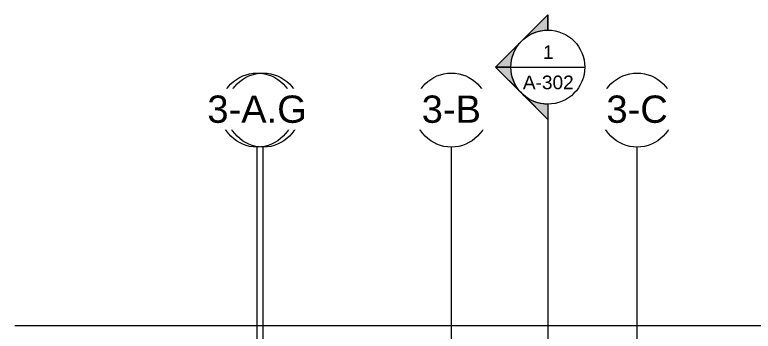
# Model space of a CAD drawing. Header units: inches. Extents: x -23227 to -2744, y -314 to 853.
# Drawn here: x -7603 to -6644, y 251 to 661 of the extents above; entities that cross this region are included whole.
import ezdxf

# ---------------------------------------------------------------- set-up
doc = ezdxf.new("R2010")
doc.units = ezdxf.units.IN
doc.header["$MEASUREMENT"] = 0
doc.linetypes.add('Grid Line 1_2_', pattern=[0.875, 0.5, -0.125, 0.125, -0.125])
for name, color, linetype, lineweight in [('A-FLOR-LEVL', 51, 'Continuous', 9), ('G-ANNO-SYMB', 111, 'Continuous', 9), ('S-GRID', 1, 'Continuous', 9), ('S-GRID-IDEN', 1, 'Continuous', 9)]:
    doc.layers.add(name, color=color, linetype=linetype, lineweight=lineweight)
doc.styles.add('Arial_1', font='arial.ttf', dxfattribs={"height": 35.407186})
doc.styles.add('Arial_2', font='arial.ttf', dxfattribs={"height": 17.703593})

# ---------------------------------------------------------------- blocks, each defined once
blk = doc.blocks.new('Section - Section Head - Filled-1526-Section 22')
at = {"layer": 'G-ANNO-SYMB'}
h = blk.add_hatch(color=256, dxfattribs=at)
edge = h.paths.add_edge_path(flags=0)
edge.add_arc((24148.84, 593.16), 48.06, 47.9216, 90)
edge.add_line((24148.84, 641.22), (24148.84, 661.04))
edge.add_line((24148.84, 661.04), (24181.04, 628.83))
h = blk.add_hatch(color=256, dxfattribs=at)
edge = h.paths.add_edge_path(flags=0)
edge.add_line((24182.78, 627.1), (24216.72, 593.16))
edge.add_line((24216.72, 593.16), (24196.84, 593.16))
edge.add_arc((24148.84, 593.16), 48, 0, 45)
h = blk.add_hatch(color=256, dxfattribs=at)
edge = h.paths.add_edge_path(flags=0)
edge.add_arc((24148.84, 593.16), 48, 315, 360)
edge.add_line((24196.84, 593.16), (24216.72, 593.16))
edge.add_line((24216.72, 593.16), (24182.78, 559.22))
h = blk.add_hatch(color=256, dxfattribs=at)
edge = h.paths.add_edge_path(flags=0)
edge.add_line((24181.04, 557.48), (24148.84, 525.27))
edge.add_line((24148.84, 525.27), (24148.84, 545.09))
edge.add_arc((24148.84, 593.16), 48.06, 270, 312.0784)
for p, q in [((24216.72, 593.16), (24148.84, 661.04)), ((24148.84, 641.16), (24148.84, 661.04)), ((24181.04, 628.83), (24148.84, 661.04)), ((24148.84, 661.04), (24148.84, 641.22)), ((24216.72, 593.16), (24182.78, 627.1)), ((24216.72, 593.16), (24148.84, 525.27)), ((24182.78, 559.22), (24216.72, 593.16)), ((24196.84, 593.16), (24216.72, 593.16)), ((24216.72, 593.16), (24196.84, 593.16)), ((24148.84, 525.27), (24181.04, 557.48)), ((24148.84, 545.16), (24148.84, 525.27)), ((24148.84, 545.09), (24148.84, 525.27))]:
    blk.add_line(p, q, dxfattribs=at)
for radius, start, end in [(48, 90, 270), (48.06, 47.9216, 90), (48, 270, 90), (48, 0, 45), (48, 315, 360), (48.06, 270, 312.0784)]:
    blk.add_arc((24148.84, 593.16), radius, start, end, dxfattribs=at)
blk = doc.blocks.new('Grid - Grid Head - Circle-14747-Section 22')
at = {"layer": 'S-GRID-IDEN'}
blk.add_circle((23085.89, 537.49), 48, dxfattribs=at)

msp = doc.modelspace()

# ---------------------------------------------------------------- linework, layer by layer
at = {"layer": 'A-FLOR-LEVL', "linetype": 'Grid Line 1_2_'}
msp.add_line((-7602.73945, 258), (-2792.37482, 258), dxfattribs=at)
at = {"layer": 'G-ANNO-SYMB'}
for p, q in [((-6958.52486, 593.15708), (-6862.52486, 593.15708)), ((-6910.52486, 545.15708), (-6910.52486, -79.66081))]:
    msp.add_line(p, q, dxfattribs=at)
at = {"layer": 'S-GRID', "linetype": 'Grid Line 1_2_'}
for p, q in [((-7288.05825, -273.16081), (-7288.05825, 489.49301)), ((-7280.05825, -273.16081), (-7280.05825, 489.49301)), ((-7035.80825, -273.16081), (-7035.80825, 489.49301)), ((-6794.55825, -273.16081), (-6794.55825, 489.49301))]:
    msp.add_line(p, q, dxfattribs=at)

# ---------------------------------------------------------------- block references
at = {"layer": 'G-ANNO-SYMB', "extrusion": (0, 0, -1)}
msp.add_blockref('Section - Section Head - Filled-1526-Section 22', (-17238.31045, 0), dxfattribs=at)
at = {"layer": 'S-GRID-IDEN'}
for p in [(-30365.94848, 0), (-30121.69848, 0), (-29880.44848, 0)]:
    msp.add_blockref('Grid - Grid Head - Circle-14747-Section 22', p, dxfattribs=at)

# ---------------------------------------------------------------- texts
at = {"layer": 'G-ANNO-SYMB', "attachment_point": 2, "line_spacing_factor": 0.938532, "style": 'Arial_2'}
for s, insert, char_height, width in [('1', (-6909.91012, 621.49532), 17.70359, 16.416), ('A-302', (-6909.91012, 582.22284), 17.703593, 78.624)]:
    msp.add_mtext(s, dxfattribs=dict(at, insert=insert, char_height=char_height, width=width))
at = {"layer": 'S-GRID-IDEN', "insert": (-6568.31748, 556.36675), "char_height": 35.407186, "width": 180.144, "attachment_point": 2, "line_spacing_factor": 0.938532, "style": 'Arial_1', "bg_fill": 3, "box_fill_scale": 1.25, "bg_fill_color": 0, "bg_fill_transparency": 0}
msp.add_mtext('1-13.G', dxfattribs=at)

# ---------------------------------------------------------------- next in the draw order: texts
at = {"layer": 'S-GRID-IDEN', "char_height": 35.407186, "attachment_point": 2, "line_spacing_factor": 0.938532, "style": 'Arial_1', "bg_fill": 3, "box_fill_scale": 1.25, "bg_fill_color": 0, "bg_fill_transparency": 0}
for s, insert, width in [('3-A', (-7280.06748, 556.36675), 91.584), ('3-B', (-7035.81748, 556.36675), 91.584), ('3-C', (-6794.56748, 556.36675), 94.608), ('3-D.G', (-6568.31748, 556.36675), 156.816)]:
    msp.add_mtext(s, dxfattribs=dict(at, insert=insert, width=width))

# ---------------------------------------------------------------- next in the draw order: block references
at = {"layer": 'S-GRID-IDEN'}
msp.add_blockref('Grid - Grid Head - Circle-14747-Section 22', (-30373.94848, 0), dxfattribs=at)

# ---------------------------------------------------------------- next in the draw order: texts
at = {"layer": 'S-GRID-IDEN', "insert": (-7288.06748, 556.36675), "char_height": 35.407186, "width": 153.792, "attachment_point": 2, "line_spacing_factor": 0.938532, "style": 'Arial_1', "bg_fill": 3, "box_fill_scale": 1.25, "bg_fill_color": 0, "bg_fill_transparency": 0}
msp.add_mtext('3-A.G', dxfattribs=at)

doc.saveas('drawing.dxf')
